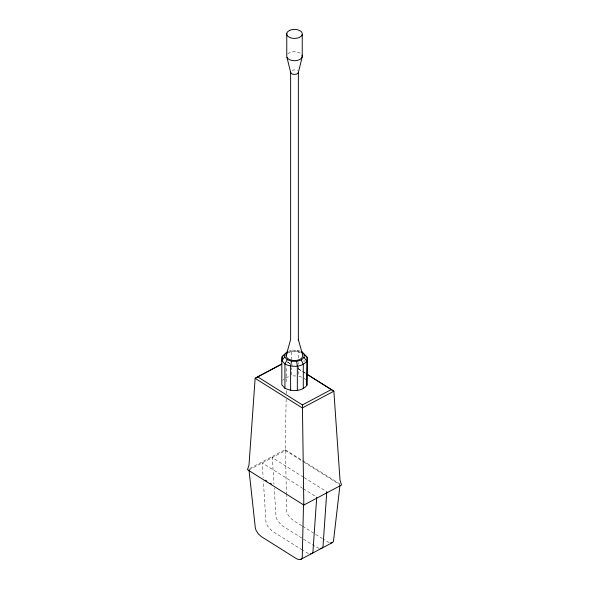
<?xml version="1.0" encoding="UTF-8"?>
<svg xmlns="http://www.w3.org/2000/svg" width="589" height="589" viewBox="0 0 589 589"><rect width="100%" height="100%" fill="white"/><g stroke="black" fill="none" stroke-linecap="round" stroke-linejoin="round"><path stroke-width="0.44" stroke-dasharray="2.94 2.21" d="M286.158 399.106L285.179 449.672L249.095 468.837M286.232 393.614L286.291 389.947M286.409 381.716L286.629 366.159M300.405 351.316L297.489 350.249L292.321 350.124L291.665 351.626L291.665 359.702M282.705 380.384L283.905 379.287M248.992 469.934L285.481 450.556L303.394 461.805M288.492 351.28L292.321 350.124M287.41 352.914L291.665 351.626L298.387 351.795L300.007 352.384M285.709 377.652L289.111 376.621M295.862 375.951L291.665 375.848L291.665 367.779M319.297 548.447L316.308 547.159L302.577 538.537M301.627 377.203L298.387 376.01L298.387 365.246M329.251 542.594L323.155 539.104M308.526 553.594L303.202 550.582M287.366 361.896L292.777 365.29M298.181 368.685L302.047 371.114M302.812 371.593L305.905 373.536M287.469 362.066L289.788 363.523M298.299 368.861L305.257 373.227M285.179 449.672L339.971 484.07M304.174 462.299L340.008 484.791M303.423 477.142L272.265 457.572L273.966 484.21M304.204 477.627L326.792 491.815M302.717 488.347L262.208 462.91L263.15 477.605M303.497 488.833L315.962 496.66M301.804 525.697C296.186 522.163 288.5 518.806 286.74 511.605L286.401 495.209M302.562 526.176L322.389 538.626M301.818 538.059L281.976 525.565L277.375 520.462L276.079 517.267L274.202 487.883M302.437 550.104L271.919 530.903L267.318 525.8L266.022 522.605L263.379 481.279M304.064 378.094L305.617 379.817M297.489 350.249L298.387 351.795L298.387 358.966M285.481 450.556L286.387 494.296M304.064 360.151L304.064 361.948M298.387 362.559L298.387 364.348M287.749 53.96A7.804 4.506 0 0 1 300.699 53.489M289.464 351.957A8.29 4.786 0 0 1 300.375 352.384M292.129 70.363A3.902 2.253 0 0 1 297.6 70.79"/><path stroke-width="0.88" d="M303.519 504.169L302.26 557.709C301.281 560.632 297.445 559.491 295.59 558.158L261.258 536.564L258.365 533.87L256.215 530.645L255.361 528.267L248.992 469.934M303.821 505.053L247.49 469.683L248.992 465.148L255.14 378.337L257.607 376.805L302.407 404.93L303.821 505.053L341.51 485.041L340.008 480.013L333.86 391.192L307.451 374.508M316.735 497.153L312.921 552.048L312.067 553.358L310.543 553.888M326.792 491.815L322.978 546.71L322.124 548.02L320.6 548.55M304.263 354.504L304.042 357.486L306.898 361.19C301.605 367.514 291.864 367.455 284.936 364.024L281.822 360.586L284.737 357.022L284.958 354.033L282.102 356.706L281.822 360.586L281.822 384.808L284.936 388.247C291.864 391.678 301.605 391.737 306.898 385.412L307.178 357.309L301.863 351.854L307.178 357.309L306.898 385.412M339.905 485.704L333.44 541.563L332.343 542.624L300.964 559.285M284.737 357.022L287.137 359.673L291.511 361.271L290.613 366.108L290.613 390.33M298.365 340.125L298.365 72.454L302.238 56.816L302.238 34.515M286.283 355.13L290.635 339.529L290.635 71.858A3.902 2.253 0 0 0 293.985 74.391A3.902 2.253 0 0 0 298.365 72.454M287.137 359.673L284.936 364.024L284.936 388.247M291.511 361.271L296.679 361.396L301.273 360.012L304.042 357.486M257.607 376.805L281.763 363.98M281.034 364.591L255.14 378.337L302.304 407.949L333.86 391.192L306.803 374.199M302.407 404.93L331.393 389.535M332.343 542.624L330.635 542.881M287.41 352.914L285.709 353.429L287.726 351.508L282.102 356.706L282.102 361.19M265.352 480.204L266.905 481.176M270.02 483.135L271.581 484.114M301.273 360.012L303.291 364.466L303.291 388.688M298.27 339.249L302.51 354.534A8.29 4.786 0 0 1 293.94 360.534A8.29 4.786 0 0 1 286.85 353.915M286.953 57.383L290.73 72.734M296.679 361.396L297.335 366.27L297.335 390.492M286.762 33.323L286.762 55.624A7.804 4.506 0 0 0 294.993 60.719A7.804 4.506 0 0 0 302.047 55.064M289.759 30.334L287.749 31.659A7.804 4.506 0 0 0 288.301 36.651L290.583 37.814A7.804 4.506 0 0 0 299.241 37.497L301.251 36.179A7.804 4.506 0 0 0 300.699 31.18L298.417 30.017A7.804 4.506 0 0 0 289.759 30.334"/></g></svg>
